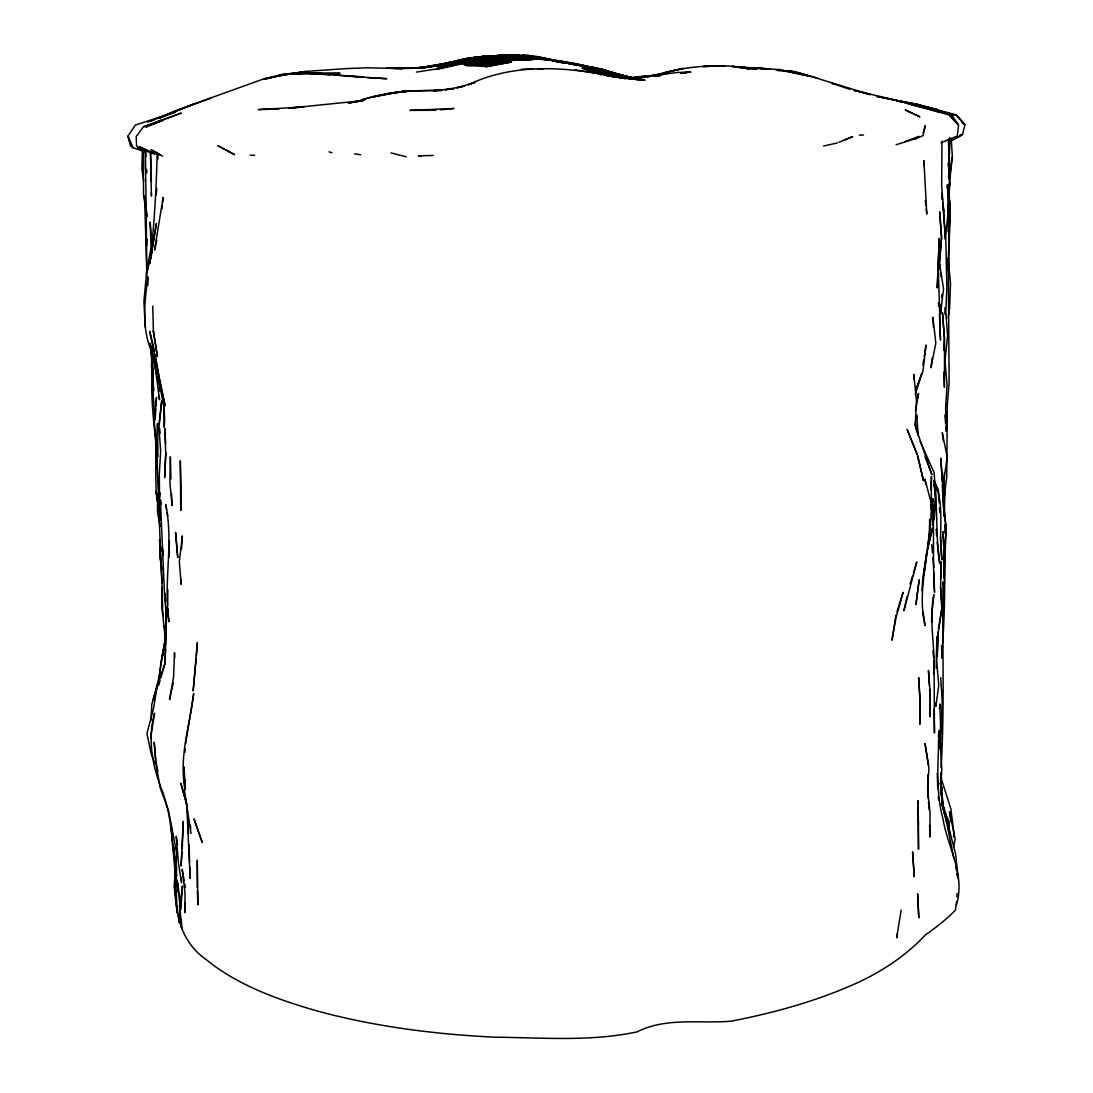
<?xml version="1.0" encoding="UTF-8"?>
<svg xmlns="http://www.w3.org/2000/svg" width="1093" height="1093" viewBox="0 0 1093 1093"><rect width="100%" height="100%" fill="white"/><g stroke="black" fill="none" stroke-linecap="round" stroke-linejoin="round"><path stroke-width="1.5" d="M935.84 702.99L935.84 706.392L938.764 685.202L936.633 660.937L936.838 636.741L936.223 668.165M918.393 821.608L918.516 849.343L917.901 800.663L918.475 825.01M923.899 165.562L923.913 160.589L926.796 213.982L926.236 208.954M943.874 577.842L943.778 549.123M143.361 150.055L143.538 195.005L146.94 216.646M146.858 272.676L145.437 150.219M169.128 557.116L169.374 540.529M180.905 484.882L180.755 510.513L180.304 460.836L180.919 486.631M913.803 379.339L913.83 374.325L916.453 400.776L915.251 425.805L914.827 424.576L931.892 474.704L924.992 456.505M931.646 616.616L931.632 622.19M935.417 509.447L935.663 492.943L933.914 482.86M940.253 748.131L940.431 743.021L940.322 748.924M147.842 285.396L147.992 276.871C144.467 302.597 141.134 329.731 152.719 353.995C155.889 378.67 166.751 402.033 164.182 427.308L163.786 402.019M157.214 152.296C156.285 189.444 154.263 226.729 149.782 263.577M940.335 748.008L940.431 743.021M949.981 138.77L948.601 177.244M142.377 150.315L141.899 169.046L143.702 180.851M937.89 631.986L937.261 656.155L938.013 634.432L941.906 608.241L940.622 586.067L941.36 561.72L940.499 579.167M948.164 224.516L949.462 184.225L948.492 138.975M944.899 239.012L944.994 235.61M944.939 314.197L944.939 307.734M185.263 902.517L184.963 912.614L184.977 892.585L182.176 869.263L184.211 880.808M940.936 772.368L940.69 780.73L943.983 813.397M941.087 767.341C944.83 705.572 942.057 643.859 943.068 582.009L942.726 585.342M175.782 875.042C173.445 906.725 178.091 939.761 205.839 959.353C237.919 985.421 277.663 999.603 316.902 1010.902C374.817 1026.682 434.7 1034.224 494.569 1037.202C541.896 1037.571 590.603 1041.93 637.096 1031.847C666.47 1017.036 699.711 1023.854 731.231 1021.163C771.234 1013.402 810.842 1002.732 848.373 986.719C877.201 974.71 904.02 957.714 925.429 934.898C936.114 927.438 946.278 919.473 955.391 910.196L956.539 901.616M941.633 650.144L941.606 645.758M158.717 478.269C158.239 523.397 162.201 568.21 162.625 613.364L165.753 644.091M928.053 774.609L928.271 798.628M943.805 350.443L944.325 337.04L942.439 312.625L944.557 339.076L944.42 387.25L943.792 372.207M943.191 500.772L944.325 473.351M165.576 648.9L165.016 663.328L160.944 677.482M948.178 166.368L948.314 162.953M938.177 264.492L939.256 238.301L937.234 287.992L938.177 264.492L940.486 340.073L939.447 314.524M179.826 907.545L179.197 922.478L179.771 902.777L176.998 879.92L178.583 889.579M165.876 452.434L164.647 477.655L165.671 453.991L165.002 428.688L165.562 443.949M932.616 501.851L932.78 498.572C934.296 529.845 932.561 560.955 934.515 592.256L933.955 572.472M948.218 191.097L948.396 187.723M941.62 658.123L942.344 644.843M146.653 245.898L147.036 239.094M150.916 720.396L151.845 704.179L158.84 681.199L153.061 700.408L158.922 677.66L165.876 634.965M176.547 866.681L176.615 876.572M177.121 856.707L177.408 851.72M944.079 568.374L946.169 526.157L943.737 508.751M155.192 419.329L155.793 409.192M155.998 405.817L156.504 397.374L154.332 422.322L156.395 445.63L155.889 468.665L156.764 444.182L155.712 467.135L156.094 491.508L160.234 517.18M930.676 489.869L931.482 476.575L931.277 501.796L933.258 525.583L931.864 514.325M948.861 197.109L949.776 182.148L948.246 197.327M158.758 683.002L161.067 661.347L166.081 637.028L165.945 639.282L165.931 607.831M181.493 549.232L182.34 535.871L179.334 561.638L181.206 584.345L181.137 579.331M949.257 145.943L949.803 137.445M944.256 515.869L944.858 492.096M182.025 851.666L181.069 866.052L183.255 821.362L182.244 848.469M956.867 896.656L957.085 893.364M160.63 547.702L159.933 557.895L162.174 569.603M175.413 868.552L174.156 886.532L177.025 908.966L173.978 847.28L175.399 865.273M921.959 590.603L922.861 577.555L927.055 550.681L923.681 575.451L926.768 552.662L932.602 527.864L927.451 549.055M944.844 533.056L944.912 524.777M941.169 304.059L940.472 313.664L943.56 288.784L939.433 263.03L941.483 237.222L939.638 211.714L941.66 237.782L939.433 263.03L940.212 269.698M941.62 297.651L941.852 294.454M942.712 642.862C945.062 605.877 945.431 568.647 943.027 531.635L943.573 544.355M196.166 658.86L193.147 690.913L197.355 642.575L196.398 655.609M916.494 418.4L916.74 415.026L918.202 435.861M942.685 497.452L943.969 479.8L947.235 457.134L942.289 432.732L943.355 440.903M943.792 602.53L945.855 529.873L940.772 458.24L942.344 481.344M175.413 878.307L175.03 883.185C175.631 863.661 171.546 844.52 171.246 825.051M933.969 674.067C935.444 647.589 928.654 620.974 933.859 594.524L931.796 615.031M184.936 752.312L185.209 748.924M185.632 743.855L193.666 693.672C190.018 725.083 178.815 756.288 184.963 788.149L184.143 766.999L184.649 791.564L191.043 833.481M167.803 589.469L167.721 605.577M941.592 656.196L942.453 646.168M939.461 708.783L939.884 703.96L940.636 727.774L938.682 748.459L938.45 740.043M156.217 194.978L156.805 188.447M948.218 231.115L950.227 209.077L948.669 188.734M162.024 208.845L162.338 205.58M162.652 202.301L163.13 197.396L154.564 249.969L156.832 240.064M159.182 424.849L161.723 400.817L158.84 426.188L160.671 451.286L159.305 474.567L159.551 497.875L160.084 492.902M947.125 187.914L947.494 184.539L948.205 210.416L945.732 236.129L946.88 287.404L945.841 311.833L947.59 336.097L944.953 361.073L947.071 384.777L945.582 408.195L946.265 431.298L945.991 428.032M152.542 355.006L151.394 364.98L152.528 377.891M948.396 197.437L951.894 157.447L951.456 160.808M932.124 358.08L931.004 367.713L935.813 343.134L932.944 317.202L933.367 327.135M948.205 225.513L950.172 208.64L948.287 260.435L949.134 382.427L947.276 405.558L946.798 476.644L943.819 500.526M949.325 177.626L951.033 164.182M151.025 258.208L152.31 248.48M953.533 836.937L953.998 833.699L950.883 808.861L941.346 778.967M927.492 547.607L930.184 529.08L931.632 504.638L924.965 479.199L925.703 484.008M949.175 179.334L952.427 157.638L951.238 138.989M956.43 904.84C965.665 874.824 947.658 847.485 942.917 818.684C935.116 789.774 938.3 759.949 939.283 730.493L938.286 736.832M174.798 857.445L175.495 870.151M922.916 364.925L923.694 359.966M924.213 356.66L926.017 345.101L922.97 371.033L915.633 390.625L921.809 373.451L915.196 394.532M895.905 615.168L891.956 640.238L895.905 618.132L903.105 592.379L896.943 611.916M149.864 262.962L156.463 223.327L152.077 249.218M948.082 317.926L949.626 308.472L950.5 283.442L948.15 258.508M901.138 910.155L896.684 937.794L897.353 933.641M938.422 628.817L941.906 608.241L940.472 587.16M166.027 634.828L161.942 658.519L166.081 637.028M915.51 410.927L918.516 393.576L916.562 401.473M147.5 269.506L148.142 266.337M149.741 258.413L151.34 250.488M953.52 846.993L955.173 839.096L949.489 811.662L950.814 821.553M152.023 249.491L146.271 276.269L143.88 301.641L145.41 327.367M173.172 683.002L169.538 699.602L173.555 677.277L174.538 652.699L174.648 657.781M907.081 596.6L903.897 610.755L916.767 561.993L913.393 573.005M159.305 679.655L160.029 676.526M158.69 685.338L160.043 680.625M923.189 132.881L925.32 125.531L922.957 135.71L914.103 139.412M910.032 584.017L912.436 576.148M143.47 126.829L181.083 113.166L143.47 126.829L136.188 136.57L136.57 145.875L139.931 148.634L152.883 153.635M960.61 135.723L962.55 134.357L965.051 124.479L956.252 114.888L917.246 104.463L900.072 101.43L937.043 109.56L917.273 104.341L897.954 100.925L915.319 104.231M160.37 117.648L192.641 104.463L263.331 79.038L284.262 73.887L305.944 72.876L363.45 77.002L333.83 75.075M951.115 140.929L962.55 134.357L959.695 135.723M150.506 124.971L160.439 120.298M951.648 140.095L959.64 136.406M160.37 117.579L174.32 111.308L210.58 98.288M160.043 117.784L174.497 111.459L156.531 118.536M941.059 142.828L957.318 135.956L958.561 124.834L951.416 114.724L932.138 108.999L892.735 99.586M843.523 140.396L852.731 136.557L838.891 142.336M147.418 122.115L155.042 119.123M192.833 104.463L175.112 111.349M174.347 111.541L192.641 104.463M150.752 121.036L155.411 119.287M905.318 141.38L918.871 136.393L916.016 138.497L896.11 144.754M156.982 118.727L175.713 111.964L135.327 125.053L127.949 136.133L130.477 145.711L133.25 147.801L144.495 151.667M449.769 62.752C469.744 56.399 490.907 55.374 511.715 56.713L500.211 56.371M450.603 62.725L455.467 61.563M265.599 79.133L280.204 75.294M443.963 64.132L459.415 60.06L481.33 56.809L482.723 56.74L462.885 59.227L481.33 56.809L508.327 56.809L481.33 56.809L461.615 59.746L446.026 63.777M652.302 76.141C685.994 65.129 722.09 63.298 756.93 69.146L735.821 66.81L753.514 68.681L738.772 66.946L770.019 69.105L760.427 68.504M450.863 62.766L453.937 61.959M444.865 63.886L471.93 58.708M445.438 63.777L472.504 58.421L506.865 56.945L478.843 57.423L480.073 57.273L459.415 60.06M450.207 62.738L477.75 57.792L456.355 61.03M653.45 75.868L659.175 74.42L647.083 76.988M444.81 63.981L448.13 63.189M439.14 64.856C502.37 49.117 569.371 58.134 630.606 78.19L627.232 77.343M354.255 102.018L364.748 99.545L354.064 102.168M837.388 142.964L823.507 146.011M416.419 72.083L437.419 68.832L462.722 63.093L497.602 59.2L494.282 59.514M436.899 69.351L462.845 63.531L487.683 59.924L497.588 59.487L485.961 60.689M436.968 68.886L462.831 63.121L487.656 59.637L462.79 62.588L479.362 60.976M354.269 102.059L363.45 100.556L288.675 108.193L303.95 106.909L258.385 109.587L277.964 108.835M352.875 102.373L359.378 100.939L348.53 103.138M437.282 68.094L462.995 62.547M496.058 57.369L504.324 57.082L470.618 58.803L417.321 68.258L423.975 67.52M659.175 74.42L656.319 75.034L668.329 72.807L644.61 76.496L655.54 75.39L641.646 76.674L660.145 75.663L622.764 78.136M427.226 67.138L469.785 59.131L446.217 63.052M438.635 66.331L463.951 61.386L481.576 59.951M286.27 74.584L287.514 74.338M452.83 62.233L474.581 58.148L487.792 57.669M439.673 65.525L420.327 68.203L464.73 60.88L478.857 59.828M627.314 77.07L602.967 69.583L592.42 67.383L630.429 78.081L602.912 69.733L545.79 58.68L491.836 61.14L467.708 65.607L489.131 62.315M348.339 103.248L351.249 102.728M411.323 68.408L424.931 67.329L466.902 59.978L423.852 67.26L406.965 68.422L422.895 67.657L465.126 60.484L475.236 59.76M484.144 58.435L501.031 57.505C470.605 56.221 441.34 66.031 411.269 68.394M509.557 55.237L512.644 54.718L523.752 55.989L516.074 55.306M448.472 62.643L471.561 58.749M455.194 61.659L475.619 58.202M421.884 68.312L424.986 67.821M428.073 67.329L476.124 57.765M505.116 60.894L474.881 65.703L505.116 60.894L495.826 61.427L472.777 65.662L494.022 62.301M291.203 73.805L307.037 71.346L345.101 68.64L367.344 67.78L402.579 68.613L386.512 68.121L422.895 67.657M421.966 68.312L425.095 67.821M492.615 62.219L470.878 65.662L502.643 60.634L495.962 61.7M497.288 61.782C540.775 53.707 584.209 64.227 625.742 76.852L593.335 67.643M490.251 62.342L469.198 65.635L493.025 61.194L545.79 58.68L602.967 69.583M493.503 61.836L501.591 60.566L491.836 61.14M290.875 73.818L306.013 71.469L289.891 73.737M492.437 61.795L500.676 60.539L490.812 61.126L466.438 65.566L479.813 63.544M440.944 64.788L421.953 67.67L393.74 68.381M483.161 63.039L488.175 62.287M491.522 61.782L499.884 60.511L545.79 58.68L603.09 69.665L592.42 67.383M498.367 56.235L501.373 55.784M505.895 55.101L521.074 55.907L510.827 55.087M491.959 56.385L498.162 55.47L513.341 56.33L499.815 55.579L493.653 56.276L505.13 54.746L518.396 55.934L507.043 55.06M619.335 77.22L612.763 76.291L625.852 78.655C574.085 67.821 517.986 60.989 468.501 84.667L474.881 82.549L456.901 87.809L464.388 86.101L445.193 89.763L453.8 88.683L433.525 90.651L441.531 90.268M653.45 75.472L661.948 74.228M652.453 75.895L649.119 76.004L659.653 75.595L649.87 76.223L677.114 72.466L690.926 72.056L681.117 73.204M659.83 74.843L664.448 74.174M486.303 62.192L465.331 65.17L489.951 61.003L545.79 58.68L602.612 69.706M489.527 61.727L499.214 60.347L489.213 60.798L464.416 64.747L483.98 62.137M479.294 57.423L490.17 55.784L513.519 56.781C492.274 54.992 470.673 56.153 450.343 62.998L465.208 59.022L484.103 56.317L501.714 56.44M491.672 56.358L498.162 55.47M409.451 91.293L412.58 91.033L395.393 92.44L377.741 95.747L403.249 91.225L372.658 97.086C395.024 90.801 418.387 90.118 441.463 90.61M492.192 56.29L501.523 55.019L515.828 56.071L503.367 55.224M487.246 61.7L490.497 61.276M495.389 60.621L498.654 60.183C544.246 54.24 588.895 65.963 632.478 78.15M682.182 73.081L686.814 72.48L680.83 73.217M393.904 92.796L405.653 91.252L441.599 90.241M405.653 91.252L388.343 93.506L406.323 91.539M593.704 68.203L590.521 67.37L599.142 69.255L545.79 58.68L487.683 59.924L462.722 63.093L482.641 61.03M481.781 62.069L463.705 64.337L498.203 60.006L493.285 60.634M485.06 61.659L488.352 61.249M491.399 56.371L511.647 56.617L497.096 56.016M495.361 56.194L501.769 55.429M488.68 56.303L508.095 56.44L491.782 56.044M486.317 61.194L463.172 63.913C500.717 58.407 539.778 54.855 576.817 64.883M491.276 60.621L497.875 59.842L487.847 60.129L462.845 63.503L476.111 62.041M479.431 61.686L484.404 61.126M489.377 60.58L497.67 59.678L487.847 60.129L545.79 58.68L599.224 69.365L630.21 78.163M463.541 61.468L497.971 58.571L486.494 59.541M647.616 76.209L655.54 75.39M464.224 60.962L498.353 58.312M283.838 74.911L286.981 74.597M482.682 60.648L490.962 59.842M465.126 60.484L498.845 58.079L493.79 58.435M440.411 109.847L453.841 108.467L409.957 110.379L435.957 110.27M486.166 59.924L463.063 62.014L437.842 67.192L463.364 61.946L497.725 58.872L489.473 59.623M622.641 78.163L627.109 77.767L620.851 78.136M281.83 74.87L286.653 74.447L263.331 79.038L287.732 74.242M636.017 79.857L642.657 79.297L618.624 77.097L632.3 79.27L618.146 76.701L587.515 67.602L624.417 78.013M292.733 73.846L302.72 73.026L340.06 73.313L313.431 73.764M482.109 59.569L491.85 58.817M498.012 57.383L503.108 57.164L470.618 58.803L492.096 57.792M478.611 59.528L487.041 58.913M484.513 58.858L466.219 60.06L499.474 57.874L489.5 58.53M498.695 57.478L502.001 57.314L472.504 58.421L492.902 57.587M482.232 58.803L467.531 59.705L500.211 57.697L487.136 58.503M297.733 73.764L312.393 73.791M634.65 76.893L644.856 76.264M502.643 60.634L493.025 61.194L501.537 60.784M468.952 59.268L479.076 58.721M532.824 68.886L521.402 69.242M504.939 60.621L545.79 58.68L577.077 65.006M404.615 68.463L405.831 68.408L394.108 68.367M543.194 68.832L537.975 69.023L539.04 69.009M711.488 66.249L703.264 66.55L724.659 65.744L714.781 66.126M649.119 76.004L655.158 75.786M478.843 57.423L505.581 57.014L493.681 57.369M421.734 155.698L418.346 155.807L433.265 155.493M498.203 60.006L488.161 60.361L545.79 58.68L576.762 64.993M278.975 108.863L264 109.327L277.936 109.177M485.183 57.615L476.685 57.861C528.657 53.024 580.096 63.503 629.677 78.259L589.578 67.356L599.224 69.365L592.802 67.643M312.079 73.778L321.602 73.545L310.426 73.791M487.683 59.924L545.79 58.68L570.491 63.804M859.317 135.095L863.511 134.999M502.001 57.314L492.478 57.287L545.79 58.68L570.778 63.886L534.573 56.453L536.636 56.412L565.136 62.793L530.488 55.893L565.067 62.929M488.913 58.23L545.79 58.68L558.66 61.591L528.466 55.292L526.402 55.483L564.084 62.834M498.845 58.079L489.609 57.97L545.79 58.68L563.974 62.902M505.881 56.358L488.612 56.126L469.02 58.516L487.082 55.962L503.75 56.358L485.593 56.358L466.588 58.585L484.103 56.317L509.966 56.727L490.17 55.784L470.509 58.175L487.082 55.962L496.932 56.262M499.474 57.874L490.443 57.738L545.79 58.68L558.619 61.7M322.408 73.641L303.185 73.354L304.086 73.368M494.897 56.098L501.059 56.29M504.133 56.399L545.79 58.68L563.81 62.957M503.108 57.164L495.143 56.918L545.79 58.68L558.564 61.755L524.394 54.978L522.372 55.251L529.34 56.29L516.388 54.828M493.735 57.068L545.79 58.68L558.728 61.823M498.203 56.74L545.79 58.68L559.042 61.932M776.385 70.184L790.772 71.127L793.299 71.66L783.244 70.813L808.519 75.95L779.678 69.542L748.104 67.793L766.767 68.627M515.39 56.891L493.025 56.208L545.79 58.68L558.509 61.795L542.688 57.997L546.678 58.954L544.724 58.12M319.06 74.133L330.578 74.857M750.836 67.903L757.23 68.299M250.215 155.11L254.614 155.397M348.462 76.25L386.785 78.696L367.016 77.576M777.342 70.28L795.663 71.714L870.37 94.626L853.742 90.282L911.699 103.89L933.6 110.01L914.513 104.054L876.682 96.43L894.224 99.941M776.536 70.253L779.896 70.526M326.097 74.201L327.326 74.31M157.201 154.386L160.125 154.7L150.943 149.714L162.611 156.135M630.579 78.614L645.061 80.226L636.782 79.283M545.175 58.639L548.7 59.131M542.811 58.148L600.194 69.365L630.046 77.958M593.827 72.944L574.781 69.87M354.597 153.826L360.69 154.755M899.84 101.608L914.677 104.286M899.758 101.608L902.859 102.182M905.974 102.756L915.306 104.491M602.912 69.733L538.644 57.15L543.631 58.257M618.146 76.701L624.827 78.027M622.409 78.095L586.367 67.711L623.311 78.163M580.082 65.539L588.253 67.165M591.518 67.821L598.049 69.119M550.38 59.773L552.621 60.224M585.315 66.673L593.554 68.422M625.633 76.688L630.565 77.972L624.253 76.606L631.576 78.3L601.737 69.365L591.887 67.342L630.893 78.136L591.231 67.342L631.358 78.109M629.636 77.999L590.466 67.356L600.194 69.365L591.231 67.342M633.653 78.231L620.441 75.513L633.844 78.068M590.288 67.506L593.39 68.149M573.784 64.487L577.077 65.17M602.708 69.501L592.83 67.438L631.891 78.245M598.445 69.31L591.873 67.534L603.076 69.72L592.392 67.602L598.732 69.324M590.521 67.37L600.918 69.487L591.873 67.534M590.739 67.725L593.8 68.367M573.21 64.501L576.435 65.184M620.728 75.431L633.831 78.245M600.098 69.378L591.258 67.465L631.549 78.013L601.628 69.569M620.838 75.349L634.159 78.204L620.127 74.966M620.223 75.526L626.535 76.906M629.691 77.589L632.847 78.286M617.231 76.428L625.087 78.15M591.887 67.342L601.027 69.351M591.067 67.588L593.868 68.203M562.335 62.752L545.79 58.68L491.399 57.533L545.79 58.68L549.26 59.555M616.52 74.392L633.967 78.245M633.079 77.931L609.17 72.234M621.097 75.649L632.697 78.231M633.407 78.163L609.621 72.357M633.967 78.313L622.354 75.663L633.134 78.272M590.466 67.356L599.224 69.365M620.906 75.321L634.063 78.327M632.833 77.945L602.352 70.116M625.278 76.729L631.604 78.231M916.317 104.586L954.585 114.833M589.578 67.356L598.09 69.419M916.863 104.778L954.817 115.325M632.779 78.054L601.737 69.829M406.282 156.818L390.98 152.897M558.701 61.905L545.79 58.68L488.612 60.58L545.79 58.68L554.055 60.757M556.31 61.276L557.075 61.468M552.935 60.484L545.79 58.68L489.951 61.003L545.79 58.68L551.869 60.238M601.177 70.239L606.109 71.51M609.402 72.357L619.266 75.007M612.504 73.45L617.463 74.72M601.656 70.28L606.437 71.523M551.883 60.265L545.79 58.68L494.35 61.29L545.79 58.68L549.793 59.746M601.464 70.212L606.082 71.428M625.756 76.606L632.219 78.313M605.577 71.195L631.044 78.231L602.188 69.651M601.737 70.184L606.656 71.51L601.888 70.198M631.057 78.245L626.357 76.975L631.221 78.354M797.726 72.725L817.578 78.095M627.368 77.316L630.565 78.19M630.046 78.054L593.089 67.67M630.62 78.218L627.437 77.207M916.904 104.545L936.1 109.956L916.371 104.218L896.533 100.488L915.538 104.382L939.147 112.087M612.804 76.729L613.924 77.056L585.083 67.793L613.924 77.056M546.459 58.872L547.525 59.172M329.061 151.845L331.93 152.678M934.611 110.038L914.513 104.054L932.78 109.669M849.821 89.312L831.91 83.314L834 84.024M606.888 75.731L583.662 67.916L608.323 76.209M601.123 74.72L582.145 68.08L601.246 74.748M137.458 148.265L142.049 149.946M961.854 122.143L964.19 124.411L956.252 114.888M961.785 122.02L964.19 124.411M920.101 441.217L934.146 472.736L935.526 496.55L934.242 519.803L934.132 504.693M933.9 480.674C945.923 504.966 937.726 533.671 941.961 559.725L940.499 536.936M933.996 480.824L938.286 489.623L939.147 502.739M934.802 484.991L937.466 491.276L934.201 480.374M163.417 793.791C152.856 768.707 146.968 739.893 154.591 713.196L150.943 735.657L151.435 738.923M917.191 454.661L907.135 429.481L917.765 455.713L923.476 480.715L917.587 456.3M941.346 803.82L948.792 822.605L949.489 832.757M154.878 763.338L151.258 754.02L146.954 733.417L153.662 707.922L156.982 687.415L165.016 663.328L166.491 617.449L164.551 595.562L160.398 499.583L161.149 504.433M941.865 802.672L948.792 822.605L948.218 819.149L949.038 829.327M186.234 801.784L180.755 783.189L187.149 806.443L187.477 812.823M150.014 343.27L152.31 351.208L151.053 346.536M942.262 484.691L943.737 509.16L942.753 492.847M163.144 793.6C171.669 817.291 171.984 842.266 175.536 866.913M956.867 873.744L958.083 878.512L957.044 873.539M958.083 878.512L955.583 853.865L941.633 799.98M941.797 802.44L946.524 821.95M154.591 351.741L149.755 331.302L165.139 405.858L159.469 380.104L155.329 354.883M955.665 866.899L956.361 870.219M155.848 761.52L157.87 771.18M933.928 484.595C938.313 510.636 935.417 537.524 939.789 563.701L937.234 542.306M159.059 505.799L156.094 491.508L160.179 520.145M163.376 615.851L162.01 609.184L161.928 587.392L162.324 590.78M184.621 779.172L185.386 789.187M953.929 858.606L940.567 792.466L941.783 769.24L940.39 745.781L942.207 701.46L940.718 677.674M160.125 526.293L157.542 512.221L157.529 496.181M162.857 396.978L163.472 400.339M144.139 195.428L144.741 198.721M145.328 202L145.915 205.279M184.785 884.1L185.373 887.407M166.587 509.406L165.753 504.57C173.801 543.426 163.226 582.815 168.909 621.739L167.953 608.815M167.133 512.631L167.68 515.869M915.237 422.158L916.877 431.981M179.115 892.803L179.921 897.626M938.245 796.879L938.764 800.035M153.403 331.753L157.433 356.55L153.389 330.851L153.403 331.753L152.733 306.095M146.981 278.25L146.216 273.455L151.08 247.933L150.151 222.111L151.367 238.916M160.015 542.77L159.51 539.6L162.078 583.334M160.794 547.538L161.299 550.708M177.517 844.643L176.205 836.405L178.419 862.992L181.575 882.693L181.219 877.72M928.408 765.032L925.033 743.541L928.968 768.215L927.533 788.968L930.075 813.096L929.856 837.074L929.596 825.229M162.201 546.91L163.417 554.848M923.066 612.189L925.102 625.674C916.508 589.988 930.17 554.902 929.596 519.407M186.698 803.341L190.141 878.526L189.772 867.05M943.368 809.872L940.54 783.175M177.271 881.423L179.252 895.973L175.413 876.682L176.724 853.373L168.541 810.596L160.22 787.875L155.875 763.201L154.181 742.161L155.712 759.908M943.669 210.84L945.281 236.689L942.767 202.833M930.676 504.665L931.263 509.488M174.634 879.988L175.222 884.77M948.164 189.922L948.97 196.59M949.366 199.923L950.172 206.591L948.451 270.162M932.903 651.073L933.668 657.617M934.05 660.896L934.46 732.884L934.037 708.783M145.492 203.093L145.888 206.468M146.284 209.842L147.077 216.605M150.588 346.057L152.528 362.726M942.426 199.869L941.688 193.365L942.398 199.636M942.808 203.12L943.724 211.236L941.66 185.537L941.975 141.093M940.595 273.031L940.977 276.379M159.551 428.155L160.125 433.129M925.293 200.566L925.853 205.593M153.976 357.917L159.496 399.683L159.318 396.335M938.381 302.898L938.682 306.218M931.728 544.587L932.479 552.785M932.93 557.69L933.818 567.513M184.758 785.867L184.963 788.149M160.084 515.568C157.283 485.005 156.654 454.223 157.501 423.565L157.938 456.915M943.778 511.989L944.202 516.784M948.109 204.76L948.656 235.05M151.066 347.533L153.28 372.576L153.293 396.267L154.974 419.37M173.992 849.507L174.279 852.718M164.428 625.988L165.535 638.899M944.885 414.944L945.568 423.128M146.599 169.456L146.845 172.68M928.517 801.838L929.132 809.899M190.428 825.338L190.674 828.603M156.818 452.762C154.222 424.999 150.219 397.251 152.31 369.27L153.594 390.597L150.752 346.249M175.467 862.719L175.099 857.609L175.44 862.664M939.474 507.658L939.802 512.576M936.195 529.176L936.619 535.734M929.433 685.694L928.463 670.487L930.307 695.203L930.143 716.789L929.637 689.068M158.69 502.561L158.977 507.357M159.182 510.568L159.373 513.765M165.07 593.403L165.549 601.423M156.805 457.967L155.302 430.505M187.736 817.605L188.515 833.549M158.868 387.96L159.045 391.308M144.59 196.316L146.681 269.37M145.601 150.165L145.929 156.6M174.579 857.54L175.413 873.608M944.912 363.341L945.363 373.451M189.007 844.725L189.636 862.268M180.892 909.444L182.394 885.999L180.072 909.704L181.752 929.255L181.315 919.35M171.56 493.899L172.066 505.635L169.893 482.382L170.358 456.819L170.945 478.802M150.561 152.023L151.38 181.397M174.211 849.466L174.347 852.704M157.761 153.908L157.966 158.881M197.286 887.366L197.286 860.259L197.915 904.963L197.396 890.563M942.699 492.67L942.958 500.758M937.261 773.461L937.767 788.572M150.41 152.077L151.435 196.057L151.421 192.805M176.957 905.619L177.08 912.354M948.41 257.88L948.56 270.736M943.819 565.067L943.846 568.415M947.071 414.916L947.207 428.538M152.296 349.924L152.392 370.39M143.415 150.438L143.511 169.169M919.951 699.698L919.76 724.331L920.238 702.444L918.626 677.523L919.951 699.698M918.885 582.009L915.934 604.607L919.227 579.632L918.885 582.009M146.858 126.556L145.793 127.02L163.567 120.08L146.858 126.556M668.342 71.865L664.899 72.835L683.139 68.463L668.342 71.865M376.538 95.842L362.917 99.422L376.538 95.842M505.212 63.134L485.319 66.81L511.387 62.041L505.212 63.134M503.122 62.643L482.45 66.4L509.693 61.673L503.122 62.643M499.241 61.905L477.217 65.84L506.551 61.099L499.241 61.905M501.127 62.233L479.745 66.072L508.067 61.358L501.127 62.233M286.544 73.969L285.355 74.16L305.944 72.876L286.544 73.969M302.255 73.422L299.113 73.737L302.255 73.422M302.72 73.026L294.85 73.818L302.72 73.026M746.068 68.408L732.242 66.345L749.839 69.037L746.068 68.408M622.668 78.027L616.151 76.852L622.723 78.122M633.257 77.972L620.619 75.376L633.312 78.081M627.915 78.19L588.581 67.465L627.915 78.272M928.585 108.753L907.9 103.726L949.038 114.861L958.233 124.821L948.656 114.15L928.585 108.753M631.194 77.972L624.718 76.373L631.126 78.054M154.946 154.017L139.549 146.858L154.946 154.017M918.666 116.159L905.209 109.874L919.896 116.883L918.666 116.159M234.421 154.578L217.958 145.697L234.421 154.578M133.25 147.801L131.338 146.202L127.949 136.133L133.25 147.801M202.15 842.197L194.117 819.244L202.15 842.197M942.385 789.733L940.281 783.462L942.385 789.733M914.24 876.6L912.6 852.048L914.24 876.6M177.735 557.375L175.563 532.523L177.735 557.375M917.847 897.49L917.614 893.773L918.789 917.86L917.847 897.49"/></g></svg>
